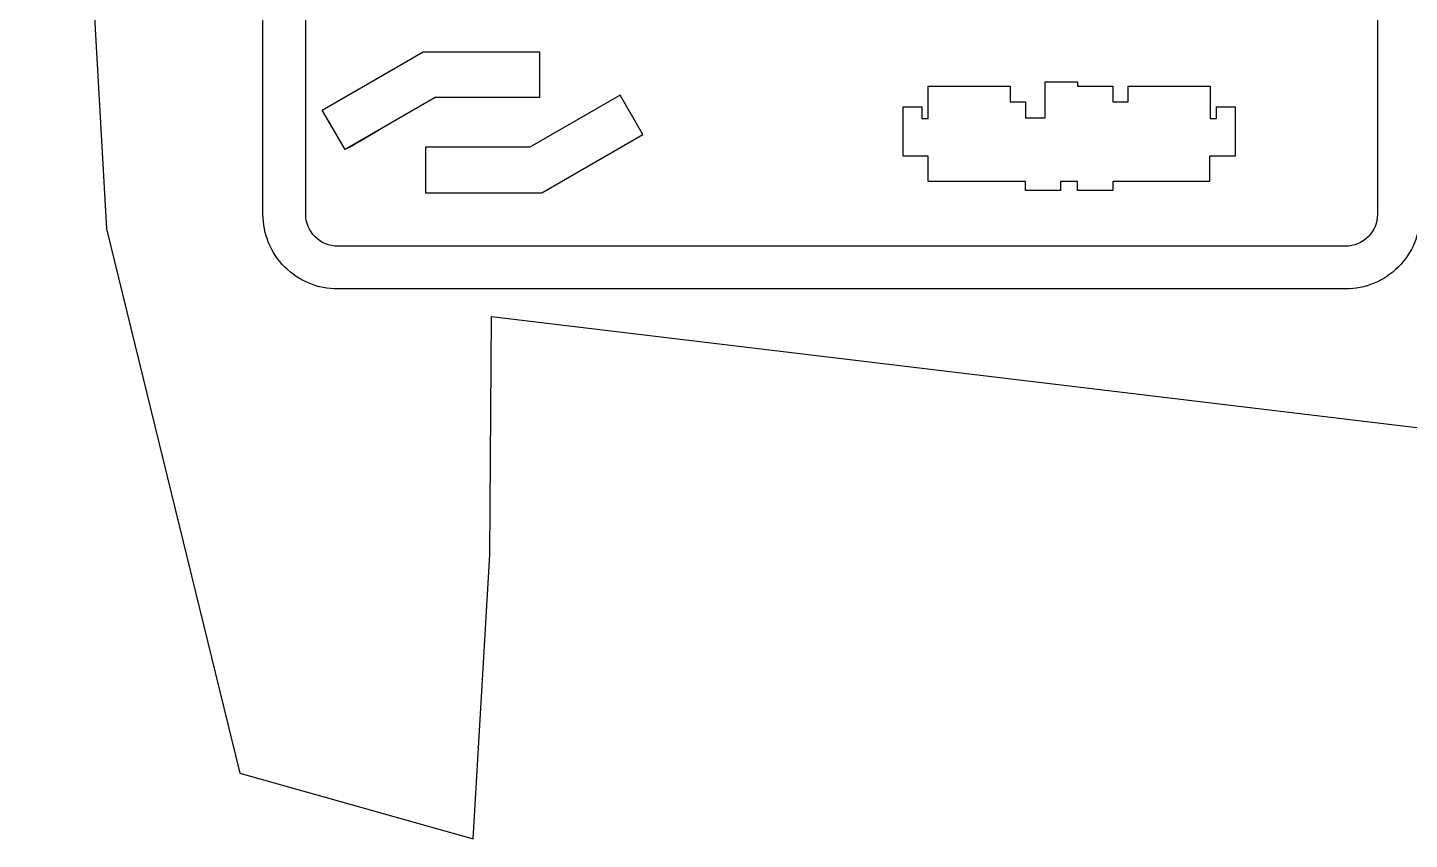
# Model space of a CAD drawing. Header units: millimetres. Extents: x 2693 to 3414, y 581 to 1636.
# Drawn here: x 2704.1 to 3092.2, y 662.1 to 890.1 of the extents above; entities that cross this region are included whole.
import ezdxf

# ---------------------------------------------------------------- set-up
doc = ezdxf.new("R2010")
doc.units = ezdxf.units.MM
doc.linetypes.add('DASHDOTX2', pattern=[2, 1, -0.5, 0, -0.5])
doc.layers.add('Ano_Line_Property', color=10, linetype='DASHDOTX2')
doc.layers.add('Pln_Elv_Road', color=8, linetype='Continuous')

# ---------------------------------------------------------------- blocks, each defined once
blk = doc.blocks.new('Existing')
at = {"layer": 'Ano_Line_Property', "ltscale": 30000, "const_width": 0.15}
blk.add_lwpolyline([(3084.96, 1265.5), (3082.43, 1258.66), (3086.86, 1222.22), (3103.82, 1219.18), (3191.26, 1192.1), (3203.54, 1188.05), (3215.31, 1186.27), (3213.53, 1177.92), (3199.49, 1107.31), (3184.3, 1007.97), (3169.87, 909.38), (3150.31, 771.06), (2834.26, 808.9), (2833.88, 741.96), (2829.2, 662.23), (2763.65, 680.71), (2726.19, 833.58), (2716.07, 1012.02), (2707.71, 1111.61), (2714.55, 1176.15), (2709.49, 1235.38), (2704.17, 1343.96)], dxfattribs=at)
blk = doc.blocks.new('Site')
at = {"layer": 'Ano_Line_Property', "ltscale": 30000, "const_width": 0.15}
blk.add_lwpolyline([(3085.02, 1265.56), (3082.49, 1258.72), (3086.92, 1222.28), (3103.88, 1219.24), (3191.32, 1192.16), (3203.6, 1188.11), (3215.37, 1186.34), (3213.6, 1177.98), (3199.55, 1107.37), (3184.36, 1008.03), (3169.94, 909.44), (3150.38, 771.12), (2834.33, 808.96), (2833.95, 742.02), (2829.26, 662.29), (2763.71, 680.77), (2726.25, 833.64), (2716.13, 1012.08), (2707.78, 1111.67), (2714.61, 1176.21), (2709.55, 1235.44), (2704.23, 1344.02)], dxfattribs=at)
blk.add_blockref('Existing', (0, 0))

msp = doc.modelspace()

# ---------------------------------------------------------------- linework, layer by layer
msp.add_lwpolyline([(2704.23, 1344.02), (2709.55, 1235.44), (2714.61, 1176.21), (2707.78, 1111.67), (2716.13, 1012.08), (2726.25, 833.64), (2763.71, 680.77), (2829.26, 662.29), (2833.95, 742.02), (2834.33, 808.96), (3150.38, 771.12), (3169.94, 909.44), (3184.36, 1008.03), (3199.55, 1107.37), (3213.6, 1177.98), (3215.37, 1186.34), (3203.6, 1188.11), (3191.32, 1192.16), (3103.88, 1219.24), (3086.92, 1222.28), (3082.49, 1258.72), (3085.02, 1265.56)])
at = {"linetype": 'ByBlock'}
for points in [[(2793.23, 855.9), (2786.83, 866.98), (2815.16, 883.34), (2847.87, 883.34), (2847.87, 870.54), (2818.59, 870.54)], [(2957.02, 854.05), (2950.02, 854.05), (2950.02, 867.89), (2955.22, 867.89), (2955.22, 864.59), (2957.02, 864.59), (2957.02, 873.74), (2961.47, 873.74), (2980.07, 873.74), (2980.07, 869.34), (2984.32, 869.34), (2984.32, 864.84), (2989.91, 864.84), (2989.91, 874.94), (2998.99, 874.94), (2998.99, 873.74), (3008.89, 873.74), (3008.89, 869.34), (3013.14, 869.34), (3013.14, 873.74), (3036.19, 873.74), (3036.19, 864.59), (3037.99, 864.59), (3037.99, 867.89), (3043.19, 867.89), (3043.19, 854.05), (3035.99, 854.05), (3035.99, 846.94), (3008.89, 846.94), (3008.89, 844.44), (2998.99, 844.44), (2998.99, 846.94), (2994.22, 846.94), (2994.22, 844.44), (2984.32, 844.44), (2984.32, 846.94), (2957.02, 846.94)], [(2815.82, 856.54), (2815.82, 843.74), (2848.54, 843.74), (2876.87, 860.1), (2870.47, 871.18), (2845.11, 856.54)]]:
    msp.add_lwpolyline(points, close=True, dxfattribs=at)
for points in [[(2788.5, 864.08), (2793.13, 856.07)], [(2794.47, 856.61), (2803.14, 861.62)]]:
    msp.add_lwpolyline(points, dxfattribs=at)
at = {"layer": 'Pln_Elv_Road'}
for points in [[(2791.19, 816.74, -0.414214), (2770.19, 837.74), (2770.19, 1107.79, -0.414214), (2791.19, 1128.79), (3074.19, 1128.79, 0.414214), (3083.19, 1137.79), (3083.19, 1222.82), (3095.19, 1222.82), (3095.19, 1037.74, 0.414214), (3104.19, 1028.74), (3111.87, 1028.74, -0.414214), (3132.87, 1007.74), (3132.87, 984.24, 0.414214), (3141.87, 975.24), (3179.51, 975.24), (3177.76, 963.24), (3141.87, 963.24, 0.414214), (3132.87, 954.24), (3132.87, 922.44, -0.414214), (3111.87, 901.44), (3105.19, 901.44, 0.414214), (3095.19, 891.44), (3095.19, 837.74, -0.414214), (3074.19, 816.74)], [(3074.19, 828.74), (2791.19, 828.74, -0.414214), (2782.19, 837.74), (2782.19, 1107.79, -0.414214), (2791.19, 1116.79), (3074.19, 1116.79, -0.414214), (3083.19, 1107.79), (3083.19, 837.74, -0.414214)]]:
    msp.add_lwpolyline(points, format="xyb", close=True, dxfattribs=at)

# ---------------------------------------------------------------- block references
msp.add_blockref('Site', (0, 0))

doc.saveas('drawing.dxf')
